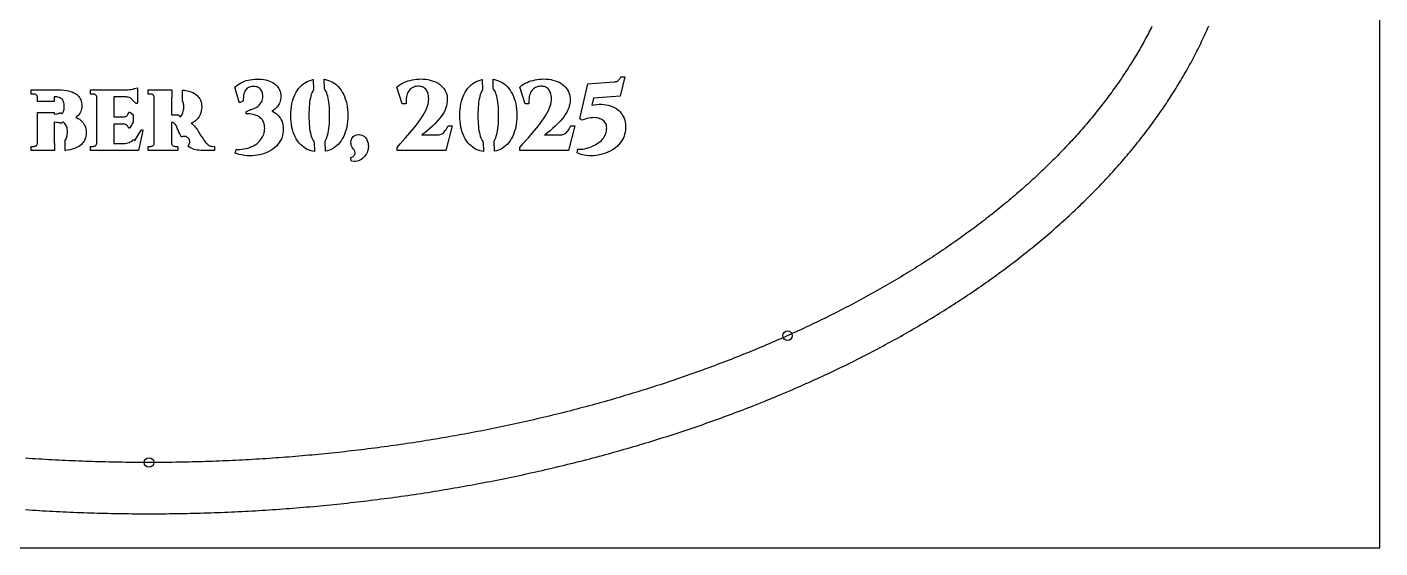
# Model space of a CAD drawing. Header units: inches. Extents: x 0 to 18, y 0 to 10.
# Drawn here: x 8.11 to 18, y 0 to 3.81 of the extents above; entities that cross this region are included whole.
import ezdxf

# ---------------------------------------------------------------- set-up
doc = ezdxf.new("R2010")
doc.units = ezdxf.units.IN
doc.header["$MEASUREMENT"] = 0
for name, color, linetype in [('CUT_INSIDE', 1, 'Continuous'), ('CUT_OUTSIDE', 5, 'Continuous'), ('ENGRAVE_BORDER', 3, 'Continuous'), ('REFERENCE_SHEET', 8, 'Continuous')]:
    doc.layers.add(name, color=color, linetype=linetype)

msp = doc.modelspace()

# ---------------------------------------------------------------- linework, layer by layer
at = {"layer": 'CUT_INSIDE'}
for points in [[(8.6012, 2.9382), (8.6046, 2.9396), (8.6079, 2.9416), (8.611, 2.9443), (8.6144, 2.9484), (8.6168, 2.9527), (8.6184, 2.9574), (8.6191, 2.9629), (8.6191, 3.2932), (8.6186, 3.2979), (8.6175, 3.302), (8.616, 3.3055), (8.6139, 3.3088), (8.6112, 3.3119), (8.608, 3.3145), (8.6048, 3.3164), (8.6013, 3.3178), (8.5975, 3.3187), (8.5929, 3.319), (8.5924, 3.319), (8.5908, 3.319), (8.5884, 3.319), (8.5861, 3.319), (8.5847, 3.319), (8.5722, 3.319), (8.5722, 3.35), (8.8297, 3.35), (8.8429, 3.3504), (8.8565, 3.3516), (8.8707, 3.3537), (8.8788, 3.3551), (8.8859, 3.3565), (8.8917, 3.3578), (8.8963, 3.3589), (8.9154, 3.3646), (8.9154, 3.2553), (8.9154, 3.2548), (8.9153, 3.2543), (8.9152, 3.2538), (8.915, 3.2534), (8.9148, 3.2529), (8.9146, 3.2525), (8.9143, 3.2521), (8.914, 3.2517), (8.9136, 3.2514), (8.9132, 3.2511), (8.9128, 3.2509), (8.9124, 3.2507), (8.9119, 3.2505), (8.9114, 3.2504), (8.9109, 3.2503), (8.9105, 3.2503), (8.91, 3.2503), (8.9095, 3.2503), (8.909, 3.2504), (8.9086, 3.2506), (8.9081, 3.2508), (8.9077, 3.251), (8.9073, 3.2513), (8.8781, 3.2744), (8.8777, 3.2747), (8.8774, 3.275), (8.8771, 3.2754), (8.8769, 3.2757), (8.8751, 3.2787), (8.8712, 3.2835), (8.8667, 3.2877), (8.8615, 3.2911), (8.8556, 3.2939), (8.8488, 3.296), (8.8411, 3.2974), (8.8323, 3.298), (8.7439, 3.298), (8.7439, 3.1519), (8.8112, 3.1519), (8.8179, 3.1525), (8.8237, 3.1536), (8.829, 3.1554), (8.8336, 3.1578), (8.8378, 3.1608), (8.8416, 3.1644), (8.8457, 3.1696), (8.8488, 3.1752), (8.851, 3.1812), (8.8516, 3.1841), (8.8518, 3.1846), (8.8519, 3.1851), (8.8521, 3.1855), (8.8524, 3.1859), (8.8527, 3.1863), (8.853, 3.1867), (8.8533, 3.187), (8.8537, 3.1873), (8.8542, 3.1875), (8.8546, 3.1877), (8.855, 3.1879), (8.8555, 3.188), (8.856, 3.1881), (8.8565, 3.1881), (8.857, 3.1881), (8.8574, 3.188), (8.8579, 3.1879), (8.8584, 3.1878), (8.8588, 3.1876), (8.8592, 3.1873), (8.8596, 3.187), (8.882, 3.1694), (8.8824, 3.1691), (8.8827, 3.1687), (8.883, 3.1683), (8.8833, 3.1679), (8.8835, 3.1675), (8.8837, 3.167), (8.8838, 3.1665), (8.8839, 3.166), (8.8839, 3.1655), (8.8839, 3.1155), (8.8839, 3.115), (8.8838, 3.1146), (8.8837, 3.1141), (8.8836, 3.1137), (8.8834, 3.1133), (8.8832, 3.1129), (8.859, 3.0731), (8.8587, 3.0727), (8.8584, 3.0723), (8.8581, 3.0719), (8.8577, 3.0716), (8.8573, 3.0714), (8.8568, 3.0711), (8.8564, 3.071), (8.8559, 3.0708), (8.8555, 3.0707), (8.855, 3.0707), (8.8545, 3.0707), (8.854, 3.0707), (8.8535, 3.0708), (8.8531, 3.0709), (8.8526, 3.0711), (8.8522, 3.0714), (8.8518, 3.0716), (8.8514, 3.0719), (8.851, 3.0723), (8.8507, 3.0726), (8.8505, 3.073), (8.8502, 3.0735), (8.85, 3.0739), (8.8488, 3.0772), (8.8457, 3.0826), (8.8417, 3.0876), (8.8379, 3.0912), (8.8337, 3.0941), (8.829, 3.0964), (8.8238, 3.0982), (8.8179, 3.0994), (8.8112, 3.0999), (8.7439, 3.0999), (8.7439, 2.958), (8.8142, 2.958), (8.8252, 2.9585), (8.8354, 2.9598), (8.845, 2.962), (8.854, 2.965), (8.8625, 2.9689), (8.8706, 2.9736), (8.8783, 2.9792), (8.8838, 2.984), (8.8842, 2.9843), (8.8846, 2.9845), (8.885, 2.9847), (8.8855, 2.9849), (8.886, 2.9851), (8.8864, 2.9851), (8.8869, 2.9852), (8.8874, 2.9852), (8.8879, 2.9851), (8.8884, 2.985), (8.8888, 2.9849), (8.8893, 2.9847), (8.8897, 2.9845), (8.8963, 2.9804), (8.9425, 3.0564), (8.9428, 3.0568), (8.9431, 3.0572), (8.9435, 3.0576), (8.9439, 3.0579), (8.9443, 3.0582), (8.9447, 3.0584), (8.9452, 3.0586), (8.9457, 3.0587), (8.9462, 3.0588), (8.9467, 3.0588), (8.9491, 3.0588), (8.9496, 3.0588), (8.9501, 3.0587), (8.9505, 3.0586), (8.951, 3.0584), (8.9515, 3.0582), (8.9519, 3.058), (8.9523, 3.0577), (8.9526, 3.0573), (8.953, 3.057), (8.9533, 3.0566), (8.9535, 3.0561), (8.9537, 3.0557), (8.9539, 3.0552), (8.954, 3.0547), (8.9541, 3.0543), (8.9541, 3.0538), (8.9541, 3.0533), (8.954, 3.0528), (8.9237, 2.906), (8.5722, 2.906), (8.5722, 2.937), (8.5929, 2.937), (8.5975, 2.9373)], [(9.8391, 3.4253), (9.8539, 3.4225), (9.868, 3.4189), (9.8813, 3.4143), (9.8937, 3.4089), (9.9052, 3.4029), (9.9158, 3.396), (9.9256, 3.3884), (9.9343, 3.38), (9.9421, 3.3708), (9.9489, 3.3609), (9.9544, 3.3503), (9.9587, 3.3391), (9.9618, 3.3274), (9.9636, 3.3151), (9.9642, 3.3023), (9.9637, 3.2903), (9.9622, 3.2788), (9.9597, 3.2677), (9.9562, 3.2572), (9.9517, 3.2471), (9.945, 3.2356), (9.9372, 3.2251), (9.9284, 3.2156), (9.9186, 3.2071), (9.9081, 3.1997), (9.898, 3.1941), (9.9045, 3.1912), (9.9167, 3.1844), (9.9285, 3.1765), (9.9377, 3.1691), (9.9462, 3.1608), (9.954, 3.1516), (9.9609, 3.1415), (9.9671, 3.1306), (9.9724, 3.1187), (9.9765, 3.1058), (9.9794, 3.092), (9.9811, 3.0775), (9.9817, 3.0622), (9.9811, 3.0473), (9.9795, 3.0328), (9.9766, 3.0187), (9.9727, 3.0051), (9.9676, 2.992), (9.9613, 2.9794), (9.9526, 2.9652), (9.9428, 2.9519), (9.9317, 2.9394), (9.9194, 2.9279), (9.9061, 2.9174), (9.8918, 2.9078), (9.8768, 2.8993), (9.8611, 2.8917), (9.8446, 2.8851), (9.8275, 2.8795), (9.8098, 2.875), (9.7917, 2.8715), (9.7734, 2.8691), (9.7547, 2.8677), (9.7357, 2.8675), (9.7165, 2.8684), (9.6974, 2.8705), (9.6785, 2.8739), (9.6597, 2.8785), (9.631, 2.8873), (9.6364, 2.9145), (9.6627, 2.9148), (9.6785, 2.9159), (9.6939, 2.918), (9.709, 2.921), (9.7237, 2.9249), (9.7378, 2.9297), (9.7513, 2.9353), (9.764, 2.9416), (9.7761, 2.9488), (9.7875, 2.9566), (9.798, 2.9652), (9.8075, 2.9744), (9.816, 2.9843), (9.8236, 2.9949), (9.8303, 3.0063), (9.835, 3.016), (9.8388, 3.0261), (9.8418, 3.0365), (9.844, 3.0473), (9.8453, 3.0584), (9.8457, 3.0699), (9.8453, 3.0807), (9.8442, 3.0908), (9.8425, 3.1001), (9.84, 3.1087), (9.8369, 3.1165), (9.8332, 3.1237), (9.8288, 3.1303), (9.8228, 3.1375), (9.8162, 3.1441), (9.8091, 3.15), (9.8014, 3.1552), (9.793, 3.1598), (9.784, 3.1637), (9.7724, 3.1677), (9.7605, 3.1708), (9.7482, 3.173), (9.7356, 3.1743), (9.7139, 3.1751), (9.7135, 3.1751), (9.713, 3.1752), (9.7125, 3.1753), (9.7121, 3.1755), (9.7116, 3.1757), (9.7112, 3.176), (9.7109, 3.1763), (9.7105, 3.1766), (9.7102, 3.177), (9.7099, 3.1774), (9.7097, 3.1778), (9.7095, 3.1782), (9.7093, 3.1787), (9.7092, 3.1792), (9.7091, 3.1796), (9.7091, 3.1801), (9.7091, 3.1806), (9.7092, 3.1811), (9.7106, 3.188), (9.7107, 3.1885), (9.7109, 3.189), (9.7111, 3.1894), (9.7114, 3.1899), (9.7117, 3.1903), (9.712, 3.1906), (9.7124, 3.191), (9.7128, 3.1912), (9.7133, 3.1915), (9.7383, 3.2041), (9.7383, 3.2041), (9.7383, 3.2042), (9.7386, 3.2047), (9.7389, 3.2051), (9.7392, 3.2054), (9.7395, 3.2058), (9.7399, 3.2061), (9.7403, 3.2063), (9.7408, 3.2066), (9.7412, 3.2067), (9.7417, 3.2069), (9.7422, 3.207), (9.747, 3.2076), (9.7579, 3.2102), (9.7685, 3.2139), (9.7789, 3.2188), (9.7887, 3.2246), (9.7977, 3.2314), (9.8059, 3.239), (9.8133, 3.2475), (9.8198, 3.2569), (9.8243, 3.265), (9.8278, 3.2735), (9.8303, 3.2825), (9.8318, 3.2919), (9.8323, 3.3018), (9.8317, 3.3126), (9.8309, 3.3209), (9.8294, 3.3285), (9.8272, 3.3353), (9.8245, 3.3417), (9.8211, 3.3474), (9.816, 3.354), (9.8102, 3.3598), (9.8036, 3.3647), (9.7962, 3.3688), (9.7898, 3.3714), (9.7829, 3.3733), (9.7755, 3.3746), (9.7675, 3.3751), (9.759, 3.375), (9.7497, 3.3741), (9.7413, 3.3725), (9.7337, 3.3702), (9.7268, 3.3671), (9.7207, 3.3634), (9.7151, 3.359), (9.7102, 3.3538), (9.7057, 3.3479), (9.7011, 3.3399), (9.6973, 3.3308), (9.6941, 3.3205), (9.6917, 3.309), (9.69, 3.2964), (9.6891, 3.2826), (9.6891, 3.272), (9.6891, 3.2715), (9.689, 3.271), (9.6889, 3.2705), (9.6887, 3.27), (9.6885, 3.2696), (9.6882, 3.2692), (9.6879, 3.2688), (9.6876, 3.2684), (9.6872, 3.2681), (9.6868, 3.2678), (9.6864, 3.2675), (9.6666, 3.2576), (9.6661, 3.2574), (9.6657, 3.2572), (9.6652, 3.2571), (9.6647, 3.257), (9.6642, 3.257), (9.6637, 3.2571), (9.6633, 3.2571), (9.6628, 3.2573), (9.6623, 3.2574), (9.6619, 3.2577), (9.6615, 3.2579), (9.6611, 3.2582), (9.6607, 3.2585), (9.6604, 3.2589), (9.6601, 3.2593), (9.6599, 3.2597), (9.6597, 3.2602), (9.6595, 3.2606), (9.6277, 3.3709), (9.644, 3.3844), (9.6558, 3.3925), (9.6686, 3.4), (9.6826, 3.4068), (9.6978, 3.413), (9.7114, 3.4175), (9.7258, 3.4213), (9.7408, 3.4242), (9.7566, 3.4264), (9.7731, 3.4278), (9.7903, 3.4284), (9.8073, 3.4282), (9.8236, 3.4272)], [(10.199, 2.9009), (10.1846, 2.9046), (10.1708, 2.9093), (10.1575, 2.9151), (10.1447, 2.922), (10.1326, 2.9299), (10.1196, 2.9401), (10.1075, 2.9514), (10.0964, 2.9637), (10.0861, 2.9771), (10.0768, 2.9916), (10.0684, 3.0071), (10.0609, 3.0237), (10.0544, 3.0412), (10.049, 3.0594), (10.0445, 3.0785), (10.041, 3.0985), (10.0386, 3.1192), (10.0371, 3.1407), (10.0366, 3.163), (10.0371, 3.1853), (10.0386, 3.2068), (10.041, 3.2275), (10.0445, 3.2475), (10.049, 3.2666), (10.0544, 3.2848), (10.0609, 3.3023), (10.0684, 3.3189), (10.0768, 3.3344), (10.0861, 3.3489), (10.0964, 3.3623), (10.1075, 3.3746), (10.1196, 3.3859), (10.1326, 3.3961), (10.1447, 3.404), (10.1575, 3.4109), (10.1708, 3.4167), (10.1846, 3.4214), (10.199, 3.4251), (10.1997, 3.4252), (10.2021, 3.3496), (10.1997, 3.3458), (10.195, 3.337), (10.1907, 3.3269), (10.1867, 3.3157), (10.183, 3.3033), (10.1798, 3.2897), (10.177, 3.275), (10.1746, 3.2591), (10.1726, 3.2422), (10.1711, 3.224), (10.17, 3.2048), (10.1693, 3.1845), (10.1691, 3.163), (10.1693, 3.1415), (10.17, 3.1212), (10.1711, 3.102), (10.1726, 3.0838), (10.1746, 3.0669), (10.177, 3.051), (10.1798, 3.0363), (10.183, 3.0227), (10.1867, 3.0103), (10.1907, 2.9991), (10.195, 2.989), (10.1997, 2.9802), (10.2046, 2.9726), (10.2081, 2.9682), (10.2103, 2.8989)], [(10.2915, 3.4251), (10.3059, 3.4214), (10.3197, 3.4167), (10.3329, 3.4109), (10.3456, 3.404), (10.3577, 3.396), (10.3706, 3.3859), (10.3826, 3.3746), (10.3937, 3.3623), (10.4039, 3.3488), (10.4131, 3.3344), (10.4215, 3.3188), (10.429, 3.3023), (10.4354, 3.2848), (10.4409, 3.2666), (10.4454, 3.2475), (10.4489, 3.2275), (10.4513, 3.2068), (10.4528, 3.1853), (10.4533, 3.163), (10.4528, 3.1407), (10.4513, 3.1192), (10.4489, 3.0985), (10.4454, 3.0785), (10.4409, 3.0594), (10.4354, 3.0412), (10.429, 3.0237), (10.4215, 3.0072), (10.4131, 2.9916), (10.4039, 2.9772), (10.3937, 2.9637), (10.3826, 2.9514), (10.3706, 2.9401), (10.3577, 2.93), (10.3456, 2.922), (10.3329, 2.9151), (10.3197, 2.9093), (10.3059, 2.9046), (10.2915, 2.9009), (10.2903, 2.9007), (10.2879, 2.9765), (10.2902, 2.9802), (10.2949, 2.989), (10.2992, 2.999), (10.3032, 3.0103), (10.3069, 3.0227), (10.3101, 3.0363), (10.3129, 3.051), (10.3153, 3.0669), (10.3173, 3.0838), (10.3188, 3.102), (10.3199, 3.1212), (10.3206, 3.1415), (10.3208, 3.163), (10.3206, 3.1845), (10.3199, 3.2048), (10.3188, 3.224), (10.3173, 3.2422), (10.3153, 3.2591), (10.3129, 3.275), (10.3101, 3.2897), (10.3069, 3.3033), (10.3032, 3.3157), (10.2992, 3.327), (10.2949, 3.337), (10.2902, 3.3458), (10.2854, 3.3534), (10.2819, 3.3578), (10.2796, 3.4272)], [(10.8516, 3.2469), (10.8129, 3.3709), (10.8293, 3.3841), (10.8407, 3.3918), (10.8531, 3.3988), (10.8665, 3.405), (10.8805, 3.4106), (10.895, 3.4154), (10.91, 3.4197), (10.9255, 3.4233), (10.9413, 3.4261), (10.9569, 3.4282), (10.9724, 3.4294), (10.9878, 3.4298), (11.0057, 3.4293), (11.023, 3.4278), (11.0397, 3.4253), (11.0558, 3.4218), (11.0713, 3.4173), (11.0862, 3.4117), (11.1003, 3.4052), (11.1134, 3.3979), (11.1256, 3.3896), (11.1367, 3.3805), (11.1467, 3.3704), (11.1556, 3.3595), (11.1624, 3.3493), (11.1682, 3.3386), (11.1729, 3.3272), (11.1765, 3.3153), (11.1791, 3.3028), (11.1806, 3.2899), (11.1811, 3.2764), (11.1805, 3.2617), (11.1786, 3.2472), (11.1754, 3.2328), (11.171, 3.2186), (11.1654, 3.2046), (11.157, 3.1878), (11.1475, 3.1715), (11.1367, 3.1556), (11.1248, 3.1403), (11.1079, 3.1209), (11.0902, 3.1022), (11.0716, 3.0842), (11.0528, 3.0673), (11.0342, 3.0514), (11.0159, 3.0367), (11.0027, 3.0264), (10.995, 3.0203), (11.1037, 3.0203), (11.1131, 3.0207), (11.1214, 3.0219), (11.129, 3.0237), (11.1359, 3.0263), (11.1423, 3.0296), (11.1485, 3.0339), (11.1545, 3.039), (11.1604, 3.0452), (11.1662, 3.0526), (11.172, 3.0611), (11.1778, 3.0707), (11.1871, 3.0882), (11.2168, 3.0882), (11.1693, 2.906), (10.8134, 2.906), (10.8134, 2.9296), (10.8355, 2.9544), (10.8553, 2.9767), (10.8759, 2.9998), (10.907, 3.0354), (10.9375, 3.0719), (10.957, 3.0964), (10.9754, 3.1211), (10.9925, 3.1458), (11.0041, 3.1642), (11.0145, 3.1824), (11.0235, 3.2004), (11.0312, 3.2182), (11.0363, 3.232), (11.0401, 3.2455), (11.0429, 3.2587), (11.0445, 3.2716), (11.0451, 3.2841), (11.0446, 3.2969), (11.0432, 3.3088), (11.0409, 3.3197), (11.0376, 3.3297), (11.0336, 3.3388), (11.0286, 3.3471), (11.0228, 3.3546), (11.0173, 3.3602), (11.0113, 3.365), (11.0048, 3.369), (10.9979, 3.3721), (10.9904, 3.3744), (10.9823, 3.3759), (10.9735, 3.3766), (10.964, 3.3764), (10.9539, 3.3754), (10.9445, 3.3735), (10.9358, 3.3708), (10.9278, 3.3674), (10.9204, 3.3632), (10.9137, 3.3582), (10.9075, 3.3524), (10.9018, 3.3458), (10.8967, 3.3383), (10.8922, 3.3299), (10.8884, 3.3205), (10.8852, 3.3102), (10.8827, 3.2988), (10.8809, 3.2865), (10.8798, 3.2732), (10.8791, 3.2469)], [(11.4346, 2.9009), (11.4202, 2.9046), (11.4064, 2.9093), (11.3931, 2.9151), (11.3803, 2.922), (11.3682, 2.9299), (11.3552, 2.9401), (11.3431, 2.9514), (11.332, 2.9637), (11.3217, 2.9771), (11.3124, 2.9916), (11.304, 3.0071), (11.2965, 3.0237), (11.29, 3.0412), (11.2846, 3.0594), (11.2801, 3.0785), (11.2766, 3.0985), (11.2742, 3.1192), (11.2727, 3.1407), (11.2722, 3.163), (11.2727, 3.1853), (11.2742, 3.2068), (11.2766, 3.2275), (11.2801, 3.2475), (11.2846, 3.2666), (11.29, 3.2848), (11.2965, 3.3023), (11.304, 3.3189), (11.3124, 3.3344), (11.3217, 3.3489), (11.332, 3.3623), (11.3431, 3.3746), (11.3552, 3.3859), (11.3682, 3.3961), (11.3803, 3.404), (11.3931, 3.4109), (11.4064, 3.4167), (11.4202, 3.4214), (11.4346, 3.4251), (11.4353, 3.4252), (11.4377, 3.3496), (11.4353, 3.3458), (11.4306, 3.337), (11.4263, 3.3269), (11.4223, 3.3157), (11.4186, 3.3033), (11.4154, 3.2897), (11.4126, 3.275), (11.4102, 3.2591), (11.4082, 3.2422), (11.4067, 3.224), (11.4056, 3.2048), (11.4049, 3.1845), (11.4047, 3.163), (11.4049, 3.1415), (11.4056, 3.1212), (11.4067, 3.102), (11.4082, 3.0838), (11.4102, 3.0669), (11.4126, 3.051), (11.4154, 3.0363), (11.4186, 3.0227), (11.4223, 3.0103), (11.4263, 2.9991), (11.4306, 2.989), (11.4353, 2.9802), (11.4402, 2.9726), (11.4437, 2.9682), (11.4459, 2.8989)], [(11.5271, 3.4251), (11.5415, 3.4214), (11.5553, 3.4167), (11.5685, 3.4109), (11.5812, 3.404), (11.5933, 3.396), (11.6062, 3.3859), (11.6182, 3.3746), (11.6293, 3.3623), (11.6395, 3.3488), (11.6487, 3.3344), (11.6571, 3.3188), (11.6646, 3.3023), (11.671, 3.2848), (11.6765, 3.2666), (11.681, 3.2475), (11.6845, 3.2275), (11.6869, 3.2068), (11.6884, 3.1853), (11.6889, 3.163), (11.6884, 3.1407), (11.6869, 3.1192), (11.6845, 3.0985), (11.681, 3.0785), (11.6765, 3.0594), (11.671, 3.0412), (11.6646, 3.0237), (11.6571, 3.0072), (11.6487, 2.9916), (11.6395, 2.9772), (11.6293, 2.9637), (11.6182, 2.9514), (11.6062, 2.9401), (11.5933, 2.93), (11.5812, 2.922), (11.5685, 2.9151), (11.5553, 2.9093), (11.5415, 2.9046), (11.5271, 2.9009), (11.5259, 2.9007), (11.5235, 2.9765), (11.5258, 2.9802), (11.5305, 2.989), (11.5348, 2.999), (11.5388, 3.0103), (11.5425, 3.0227), (11.5457, 3.0363), (11.5485, 3.051), (11.5509, 3.0669), (11.5529, 3.0838), (11.5544, 3.102), (11.5555, 3.1212), (11.5562, 3.1415), (11.5564, 3.163), (11.5562, 3.1845), (11.5555, 3.2048), (11.5544, 3.224), (11.5529, 3.2422), (11.5509, 3.2591), (11.5485, 3.275), (11.5457, 3.2897), (11.5425, 3.3033), (11.5388, 3.3157), (11.5348, 3.327), (11.5305, 3.337), (11.5258, 3.3458), (11.521, 3.3534), (11.5175, 3.3578), (11.5152, 3.4272)], [(11.7493, 3.2469), (11.7106, 3.3709), (11.727, 3.3841), (11.7384, 3.3918), (11.7508, 3.3988), (11.7642, 3.405), (11.7782, 3.4106), (11.7927, 3.4154), (11.8077, 3.4197), (11.8232, 3.4233), (11.839, 3.4261), (11.8546, 3.4282), (11.8701, 3.4294), (11.8855, 3.4298), (11.9034, 3.4293), (11.9207, 3.4278), (11.9374, 3.4253), (11.9535, 3.4218), (11.969, 3.4173), (11.9839, 3.4117), (11.998, 3.4052), (12.0111, 3.3979), (12.0233, 3.3896), (12.0344, 3.3805), (12.0444, 3.3704), (12.0533, 3.3595), (12.0601, 3.3493), (12.0659, 3.3386), (12.0706, 3.3272), (12.0742, 3.3153), (12.0768, 3.3028), (12.0783, 3.2899), (12.0788, 3.2764), (12.0782, 3.2617), (12.0763, 3.2472), (12.0731, 3.2328), (12.0687, 3.2186), (12.0631, 3.2046), (12.0547, 3.1878), (12.0452, 3.1715), (12.0344, 3.1556), (12.0225, 3.1403), (12.0056, 3.1209), (11.9879, 3.1022), (11.9693, 3.0842), (11.9505, 3.0673), (11.9319, 3.0514), (11.9136, 3.0367), (11.9004, 3.0264), (11.8927, 3.0203), (12.0014, 3.0203), (12.0108, 3.0207), (12.0191, 3.0219), (12.0267, 3.0237), (12.0336, 3.0263), (12.04, 3.0296), (12.0462, 3.0339), (12.0522, 3.039), (12.0581, 3.0452), (12.0639, 3.0526), (12.0697, 3.0611), (12.0755, 3.0707), (12.0848, 3.0882), (12.1145, 3.0882), (12.067, 2.906), (11.7111, 2.906), (11.7111, 2.9296), (11.7332, 2.9544), (11.753, 2.9767), (11.7736, 2.9998), (11.8047, 3.0354), (11.8352, 3.0719), (11.8547, 3.0964), (11.8731, 3.1211), (11.8902, 3.1458), (11.9018, 3.1642), (11.9122, 3.1824), (11.9212, 3.2004), (11.9289, 3.2182), (11.934, 3.232), (11.9378, 3.2455), (11.9406, 3.2587), (11.9422, 3.2716), (11.9428, 3.2841), (11.9423, 3.2969), (11.9409, 3.3088), (11.9386, 3.3197), (11.9353, 3.3297), (11.9313, 3.3388), (11.9263, 3.3471), (11.9205, 3.3546), (11.915, 3.3602), (11.909, 3.365), (11.9025, 3.369), (11.8956, 3.3721), (11.8881, 3.3744), (11.88, 3.3759), (11.8712, 3.3766), (11.8617, 3.3764), (11.8516, 3.3754), (11.8422, 3.3735), (11.8335, 3.3708), (11.8255, 3.3674), (11.8181, 3.3632), (11.8114, 3.3582), (11.8052, 3.3524), (11.7995, 3.3458), (11.7944, 3.3383), (11.7899, 3.3299), (11.7861, 3.3205), (11.7829, 3.3102), (11.7804, 3.2988), (11.7786, 3.2865), (11.7775, 3.2732), (11.7768, 3.2469)], [(12.4453, 3.3043), (12.2498, 3.2896), (12.2365, 3.2384), (12.2368, 3.2384), (12.2559, 3.2416), (12.2744, 3.2437), (12.2924, 3.2446), (12.3098, 3.2445), (12.3266, 3.2432), (12.3428, 3.2409), (12.3582, 3.2377), (12.3729, 3.2335), (12.3869, 3.2283), (12.4001, 3.2223), (12.4126, 3.2152), (12.4242, 3.2072), (12.4348, 3.1984), (12.4445, 3.1888), (12.4533, 3.1783), (12.461, 3.1671), (12.4677, 3.1551), (12.4733, 3.1423), (12.4778, 3.129), (12.4811, 3.115), (12.4832, 3.1006), (12.4842, 3.0856), (12.484, 3.0701), (12.4829, 3.0548), (12.4808, 3.0401), (12.4776, 3.0259), (12.4735, 3.0122), (12.4684, 2.9992), (12.4622, 2.9868), (12.455, 2.9751), (12.4459, 2.9623), (12.4359, 2.9505), (12.4252, 2.9394), (12.4136, 2.9292), (12.4013, 2.9198), (12.3883, 2.9112), (12.3721, 2.9021), (12.3555, 2.8941), (12.3384, 2.8872), (12.3209, 2.8813), (12.3029, 2.8766), (12.2848, 2.8729), (12.267, 2.8702), (12.2494, 2.8686), (12.232, 2.8681), (12.2147, 2.8686), (12.198, 2.87), (12.1821, 2.8724), (12.167, 2.8758), (12.1526, 2.88), (12.1299, 2.8887), (12.1353, 2.9153), (12.1539, 2.9153), (12.1636, 2.916), (12.1744, 2.9175), (12.1864, 2.9196), (12.1991, 2.9225), (12.212, 2.9262), (12.2253, 2.9307), (12.2388, 2.9361), (12.2521, 2.9421), (12.2651, 2.949), (12.2777, 2.9567), (12.2898, 2.9651), (12.2989, 2.9723), (12.3074, 2.9801), (12.3152, 2.9884), (12.3223, 2.9973), (12.3288, 3.0066), (12.3344, 3.0164), (12.3388, 3.0266), (12.3422, 3.0374), (12.3446, 3.0488), (12.3459, 3.061), (12.3463, 3.0719), (12.3456, 3.0819), (12.344, 3.0911), (12.3413, 3.0994), (12.3378, 3.1069), (12.3332, 3.1139), (12.3276, 3.1202), (12.3211, 3.1261), (12.3139, 3.1312), (12.3059, 3.1357), (12.2972, 3.1394), (12.2876, 3.1424), (12.2773, 3.1446), (12.2661, 3.1461), (12.2544, 3.1468), (12.2421, 3.1465), (12.2294, 3.1452), (12.2161, 3.1429), (12.2023, 3.1396), (12.188, 3.1354), (12.1678, 3.1282), (12.1488, 3.1387), (12.2096, 3.3941), (12.3998, 3.4095), (12.408, 3.4099), (12.4144, 3.4108), (12.4199, 3.4124), (12.4244, 3.4144), (12.4283, 3.4169), (12.4332, 3.4211), (12.4376, 3.426), (12.4416, 3.4316), (12.4489, 3.4445), (12.478, 3.4445)], [(8.1581, 2.937), (8.1633, 2.9373), (8.1675, 2.9383), (8.1712, 2.9397), (8.1745, 2.9417), (8.1776, 2.9444), (8.1803, 2.9474), (8.1822, 2.9506), (8.1834, 2.9539), (8.1841, 2.9575), (8.1843, 2.9623), (8.1843, 3.1841), (8.3077, 3.1841), (8.3077, 3.173), (8.324, 3.1738), (8.331, 3.1749), (8.3375, 3.1766), (8.343, 3.1789), (8.3448, 3.1799), (8.3462, 3.1806), (8.3476, 3.1811), (8.349, 3.1815), (8.3505, 3.1818), (8.352, 3.1819), (8.3536, 3.1819), (8.3551, 3.1817), (8.3565, 3.1814), (8.358, 3.1809), (8.3594, 3.1803), (8.3607, 3.1795), (8.3619, 3.1786), (8.3631, 3.1776), (8.3641, 3.1765), (8.3644, 3.1761), (8.3658, 3.1775), (8.3693, 3.1822), (8.3724, 3.1877), (8.3751, 3.1939), (8.3773, 3.2008), (8.3789, 3.2085), (8.3799, 3.2171), (8.3803, 3.2267), (8.38, 3.2372), (8.379, 3.2467), (8.3775, 3.2552), (8.3755, 3.2627), (8.3729, 3.2692), (8.3699, 3.2746), (8.3666, 3.2792), (8.3627, 3.2831), (8.3565, 3.2878), (8.3496, 3.2916), (8.3422, 3.2947), (8.3342, 3.2969), (8.3254, 3.2982), (8.3157, 3.2987), (8.3077, 3.2987), (8.3077, 3.2641), (8.1843, 3.2641), (8.1843, 3.2937), (8.1841, 3.2991), (8.1834, 3.303), (8.1821, 3.3064), (8.1803, 3.3093), (8.1779, 3.3121), (8.1748, 3.3145), (8.1715, 3.3164), (8.1677, 3.3178), (8.1634, 3.3187), (8.1581, 3.319), (8.1388, 3.319), (8.1388, 3.35), (8.3392, 3.35), (8.358, 3.3495), (8.377, 3.3481), (8.3962, 3.3457), (8.4107, 3.343), (8.4246, 3.3393), (8.438, 3.3348), (8.4508, 3.3292), (8.4606, 3.3238), (8.4698, 3.3175), (8.4782, 3.3104), (8.4858, 3.3025), (8.4925, 3.2937), (8.4975, 3.2853), (8.5016, 3.2763), (8.5047, 3.2665), (8.5069, 3.2562), (8.5082, 3.2452), (8.5086, 3.2337), (8.5081, 3.2223), (8.5066, 3.2114), (8.5041, 3.201), (8.5004, 3.1912), (8.4958, 3.1821), (8.489, 3.172), (8.4812, 3.163), (8.4725, 3.1551), (8.4639, 3.1492), (8.4698, 3.1469), (8.4808, 3.1412), (8.4912, 3.1346), (8.5008, 3.1272), (8.5096, 3.1189), (8.5175, 3.1098), (8.5246, 3.0998), (8.5307, 3.0888), (8.5355, 3.077), (8.5388, 3.0645), (8.5408, 3.0514), (8.5415, 3.0377), (8.5409, 3.0238), (8.539, 3.0107), (8.5359, 2.9983), (8.5315, 2.9866), (8.5258, 2.9758), (8.519, 2.966), (8.5114, 2.957), (8.5028, 2.9487), (8.4934, 2.9413), (8.4831, 2.9346), (8.4694, 2.9274), (8.4548, 2.9213), (8.4393, 2.9164), (8.423, 2.9125), (8.4062, 2.9097), (8.3891, 2.9076), (8.3881, 2.9076), (8.3881, 2.9851), (8.3885, 2.9856), (8.3931, 2.9926), (8.3963, 2.999), (8.3991, 3.0063), (8.4012, 3.0144), (8.4028, 3.0234), (8.4038, 3.0333), (8.4041, 3.044), (8.4037, 3.0549), (8.4024, 3.065), (8.4004, 3.0742), (8.3976, 3.0826), (8.3941, 3.0903), (8.39, 3.097), (8.3854, 3.1029), (8.3802, 3.1081), (8.3743, 3.1127), (8.3703, 3.1151), (8.3697, 3.114), (8.3689, 3.1127), (8.3679, 3.1115), (8.3669, 3.1105), (8.3657, 3.1095), (8.3645, 3.1086), (8.3631, 3.1079), (8.3618, 3.1073), (8.3603, 3.1068), (8.3588, 3.1065), (8.3573, 3.1064), (8.3558, 3.1064), (8.3543, 3.1065), (8.3528, 3.1068), (8.3513, 3.1073), (8.3485, 3.1083), (8.3414, 3.1102), (8.3337, 3.1115), (8.3255, 3.1124), (8.3077, 3.113), (8.3077, 2.958), (8.3081, 2.958), (8.3081, 2.906), (8.1388, 2.906), (8.1388, 2.937)], [(9.0281, 2.9416), (9.0312, 2.9443), (9.0346, 2.9484), (9.037, 2.9527), (9.0386, 2.9574), (9.0386, 2.9576), (9.0386, 3.2993), (9.0377, 3.3026), (9.0362, 3.306), (9.0342, 3.3092), (9.0316, 3.312), (9.0276, 3.3151), (9.0235, 3.3173), (9.0191, 3.3185), (9.0137, 3.319), (8.9931, 3.319), (8.9931, 3.35), (9.166, 3.35), (9.166, 3.2969), (9.1641, 3.2969), (9.1641, 3.1672), (9.1641, 3.1672), (9.1902, 3.1672), (9.1965, 3.1676), (9.1993, 3.1681), (9.2019, 3.1684), (9.2045, 3.1685), (9.207, 3.1683), (9.2096, 3.1679), (9.212, 3.1672), (9.2144, 3.1663), (9.2167, 3.1651), (9.2189, 3.1637), (9.2209, 3.1621), (9.2228, 3.1603), (9.2244, 3.1584), (9.2259, 3.1563), (9.2271, 3.154), (9.2277, 3.1527), (9.232, 3.1565), (9.2371, 3.1623), (9.2408, 3.1677), (9.2442, 3.1743), (9.2473, 3.1821), (9.25, 3.1912), (9.2525, 3.2023), (9.2533, 3.2054), (9.254, 3.2087), (9.2546, 3.2127), (9.2551, 3.2198), (9.2549, 3.2281), (9.2541, 3.2374), (9.2529, 3.2457), (9.2512, 3.2531), (9.2492, 3.2595), (9.2467, 3.265), (9.246, 3.2662), (9.246, 3.3487), (9.26, 3.3472), (9.2793, 3.3438), (9.2934, 3.3401), (9.3069, 3.3356), (9.3197, 3.33), (9.3319, 3.3234), (9.3412, 3.3173), (9.3498, 3.3102), (9.3575, 3.3023), (9.3645, 3.2937), (9.3708, 3.2842), (9.3761, 3.2736), (9.3802, 3.2622), (9.383, 3.2499), (9.3847, 3.237), (9.3853, 3.2231), (9.3846, 3.2097), (9.3825, 3.1963), (9.379, 3.1831), (9.3742, 3.1699), (9.3692, 3.1594), (9.3632, 3.1495), (9.3562, 3.1403), (9.3482, 3.1316), (9.3392, 3.1236), (9.3308, 3.1174), (9.3216, 3.1119), (9.3117, 3.1073), (9.3087, 3.1062), (9.3151, 3.1013), (9.3232, 3.0939), (9.3324, 3.0845), (9.3406, 3.0754), (9.3477, 3.0664), (9.3542, 3.0572), (9.3562, 3.0534), (9.3583, 3.0495), (9.3609, 3.0447), (9.3641, 3.0392), (9.369, 3.0309), (9.3748, 3.0218), (9.3815, 3.0119), (9.3925, 2.996), (9.404, 2.9797), (9.4105, 2.9711), (9.4166, 2.9636), (9.4221, 2.9573), (9.427, 2.9523), (9.4331, 2.947), (9.439, 2.9432), (9.4448, 2.9404), (9.451, 2.9386), (9.4582, 2.9374), (9.4784, 2.9364), (9.4784, 2.906), (9.4075, 2.906), (9.3926, 2.9062), (9.3784, 2.9069), (9.3651, 2.9081), (9.3526, 2.9097), (9.341, 2.9119), (9.3299, 2.9147), (9.3192, 2.9184), (9.3091, 2.923), (9.2998, 2.9284), (9.2994, 2.9286), (9.2909, 2.9346), (9.2905, 2.9349), (9.2884, 2.9367), (9.288, 2.9371), (9.2877, 2.9374), (9.2874, 2.9378), (9.2872, 2.9382), (9.287, 2.9387), (9.2868, 2.9391), (9.2867, 2.9396), (9.2866, 2.9401), (9.2866, 2.9406), (9.2866, 2.941), (9.2867, 2.9415), (9.2868, 2.942), (9.287, 2.9424), (9.2872, 2.9429), (9.2874, 2.9433), (9.2877, 2.9437), (9.2901, 2.9466), (9.2923, 2.9499), (9.2941, 2.9534), (9.2956, 2.9571), (9.2967, 2.9609), (9.2974, 2.9647), (9.2978, 2.9687), (9.2977, 2.9726), (9.2973, 2.9766), (9.2965, 2.9804), (9.2953, 2.9842), (9.2937, 2.9878), (9.2918, 2.9913), (9.2896, 2.9945), (9.287, 2.9976), (9.2842, 3.0003), (9.2811, 3.0028), (9.2777, 3.0049), (9.2742, 3.0067), (9.2705, 3.0081), (9.2667, 3.0092), (9.2628, 3.0099), (9.2589, 3.0102), (9.2549, 3.0101), (9.251, 3.0096), (9.2472, 3.0088), (9.2434, 3.0075), (9.2411, 3.0066), (9.2406, 3.0065), (9.2401, 3.0064), (9.2397, 3.0063), (9.2392, 3.0063), (9.2387, 3.0063), (9.2382, 3.0064), (9.2378, 3.0065), (9.2373, 3.0067), (9.2369, 3.0069), (9.2365, 3.0072), (9.2361, 3.0075), (9.2357, 3.0078), (9.2354, 3.0081), (9.2351, 3.0085), (9.2349, 3.0089), (9.2318, 3.0146), (9.2318, 3.0147), (9.2247, 3.028), (9.218, 3.0415), (9.2121, 3.0547), (9.2088, 3.0631), (9.2061, 3.0707), (9.2045, 3.0763), (9.2034, 3.0788), (9.2012, 3.0837), (9.1977, 3.0903), (9.1942, 3.0959), (9.1907, 3.1004), (9.1872, 3.104), (9.1827, 3.1074), (9.1789, 3.1097), (9.176, 3.1107), (9.1641, 3.1122), (9.1641, 3.0862), (9.1641, 2.9625), (9.1645, 2.9573), (9.1655, 2.9532), (9.167, 2.9499), (9.1691, 2.9469), (9.1719, 2.9441), (9.1766, 2.9409), (9.1812, 2.9387), (9.1858, 2.9375), (9.1911, 2.937), (9.2046, 2.937), (9.2051, 2.937), (9.2056, 2.9369), (9.206, 2.9368), (9.2065, 2.9366), (9.207, 2.9364), (9.2074, 2.9362), (9.2078, 2.9359), (9.2081, 2.9355), (9.2085, 2.9352), (9.2088, 2.9348), (9.209, 2.9344), (9.2092, 2.9339), (9.2094, 2.9335), (9.2095, 2.933), (9.2096, 2.9325), (9.2096, 2.932), (9.2096, 2.906), (8.9931, 2.906), (8.9931, 2.937), (9.0131, 2.937), (9.0177, 2.9373), (9.0214, 2.9382), (9.0248, 2.9396)], [(10.4931, 3.008), (10.5008, 3.0142), (10.5093, 3.0189), (10.5185, 3.022), (10.5281, 3.0235), (10.5377, 3.0234), (10.5472, 3.022), (10.5566, 3.0192), (10.5657, 3.0151), (10.573, 3.0106), (10.5795, 3.0051), (10.5851, 2.9986), (10.5899, 2.9914), (10.5935, 2.9837), (10.598, 2.9721), (10.6013, 2.9603), (10.6033, 2.9484), (10.6039, 2.9365), (10.6032, 2.9247), (10.6013, 2.9132), (10.5983, 2.9022), (10.5943, 2.8916), (10.5893, 2.8815), (10.5833, 2.8719), (10.5764, 2.863), (10.5689, 2.855), (10.5607, 2.8477), (10.5519, 2.8414), (10.5424, 2.8359), (10.5323, 2.8314), (10.5216, 2.8283), (10.5106, 2.8265), (10.4993, 2.8261), (10.48, 2.8276), (10.4731, 2.8531), (10.4886, 2.8606), (10.4935, 2.8639), (10.4977, 2.8677), (10.5011, 2.8719), (10.5037, 2.8765), (10.5055, 2.8814), (10.5064, 2.8868), (10.5064, 2.8927), (10.5058, 2.8972), (10.5043, 2.9019), (10.502, 2.9067), (10.4988, 2.9117), (10.4939, 2.9177), (10.4877, 2.9264), (10.4826, 2.936), (10.4789, 2.9461), (10.4771, 2.9542), (10.4762, 2.9623), (10.4762, 2.9704), (10.4772, 2.9787), (10.4793, 2.9869), (10.4827, 2.9947), (10.4873, 3.0018)]]:
    msp.add_lwpolyline(points, close=True, dxfattribs=at)
for centre in [(13.6686, 1.552), (9, 0.625)]:
    msp.add_circle(centre, 0.035, dxfattribs=at)
at = {"layer": 'CUT_OUTSIDE'}
msp.add_lwpolyline([(8.0971, 0.2803), (8.1221, 0.2787), (8.1471, 0.2771), (8.1721, 0.2755), (8.1971, 0.274), (8.2221, 0.2725), (8.2471, 0.2711), (8.2722, 0.2697), (8.2972, 0.2684), (8.3222, 0.2671), (8.3473, 0.2658), (8.3723, 0.2646), (8.3974, 0.2635), (8.4224, 0.2624), (8.4475, 0.2613), (8.4726, 0.2603), (8.4977, 0.2594), (8.5228, 0.2585), (8.5479, 0.2576), (8.5729, 0.2568), (8.598, 0.256), (8.6231, 0.2553), (8.6483, 0.2546), (8.6734, 0.254), (8.6985, 0.2534), (8.7236, 0.2528), (8.7487, 0.2523), (8.7738, 0.2519), (8.799, 0.2515), (8.8241, 0.2511), (8.8492, 0.2508), (8.8743, 0.2506), (8.8995, 0.2504), (8.9246, 0.2502), (8.9497, 0.2501), (8.9749, 0.25), (9, 0.25), (9.0251, 0.25), (9.0503, 0.2501), (9.0754, 0.2502), (9.1005, 0.2504), (9.1257, 0.2506), (9.1508, 0.2508), (9.1759, 0.2511), (9.201, 0.2515), (9.2262, 0.2519), (9.2513, 0.2523), (9.2764, 0.2528), (9.3015, 0.2534), (9.3266, 0.254), (9.3517, 0.2546), (9.3769, 0.2553), (9.402, 0.256), (9.4271, 0.2568), (9.4521, 0.2576), (9.4772, 0.2585), (9.5023, 0.2594), (9.5274, 0.2603), (9.5525, 0.2613), (9.5776, 0.2624), (9.6026, 0.2635), (9.6277, 0.2646), (9.6527, 0.2658), (9.6778, 0.2671), (9.7028, 0.2684), (9.7278, 0.2697), (9.7529, 0.2711), (9.7779, 0.2725), (9.8029, 0.274), (9.8279, 0.2755), (9.8529, 0.2771), (9.8779, 0.2787), (9.9029, 0.2803), (9.9278, 0.2821), (9.9528, 0.2838), (9.9777, 0.2856), (10.0027, 0.2875), (10.0276, 0.2893), (10.0525, 0.2913), (10.0774, 0.2933), (10.1023, 0.2953), (10.1272, 0.2974), (10.1521, 0.2995), (10.177, 0.3017), (10.2018, 0.3039), (10.2266, 0.3062), (10.2515, 0.3085), (10.2763, 0.3108), (10.3011, 0.3132), (10.3259, 0.3157), (10.3507, 0.3182), (10.3754, 0.3207), (10.4002, 0.3233), (10.4249, 0.326), (10.4496, 0.3286), (10.4744, 0.3314), (10.4991, 0.3341), (10.5237, 0.337), (10.5484, 0.3398), (10.573, 0.3427), (10.5977, 0.3457), (10.6223, 0.3487), (10.6469, 0.3517), (10.6715, 0.3548), (10.6961, 0.358), (10.7206, 0.3612), (10.7451, 0.3644), (10.7697, 0.3677), (10.7942, 0.371), (10.8186, 0.3744), (10.8431, 0.3778), (10.8676, 0.3812), (10.892, 0.3847), (10.9164, 0.3883), (10.9408, 0.3919), (10.9652, 0.3955), (10.9895, 0.3992), (11.0139, 0.403), (11.0382, 0.4067), (11.0625, 0.4106), (11.0867, 0.4144), (11.111, 0.4184), (11.1352, 0.4223), (11.1594, 0.4263), (11.1836, 0.4304), (11.2078, 0.4345), (11.2319, 0.4386), (11.2561, 0.4428), (11.2802, 0.447), (11.3042, 0.4513), (11.3283, 0.4556), (11.3523, 0.46), (11.3763, 0.4644), (11.4003, 0.4688), (11.4243, 0.4733), (11.4482, 0.4779), (11.4721, 0.4825), (11.496, 0.4871), (11.5199, 0.4918), (11.5437, 0.4965), (11.5675, 0.5013), (11.5913, 0.5061), (11.6151, 0.511), (11.6388, 0.5159), (11.6626, 0.5208), (11.6862, 0.5258), (11.7099, 0.5308), (11.7335, 0.5359), (11.7571, 0.541), (11.7807, 0.5462), (11.8043, 0.5514), (11.8278, 0.5566), (11.8513, 0.5619), (11.8748, 0.5673), (11.8982, 0.5727), (11.9216, 0.5781), (11.945, 0.5836), (11.9683, 0.5891), (11.9917, 0.5946), (12.015, 0.6002), (12.0382, 0.6059), (12.0615, 0.6116), (12.0847, 0.6173), (12.1078, 0.6231), (12.131, 0.6289), (12.1541, 0.6348), (12.1772, 0.6407), (12.2002, 0.6466), (12.2233, 0.6526), (12.2462, 0.6586), (12.2692, 0.6647), (12.2921, 0.6708), (12.315, 0.677), (12.3379, 0.6832), (12.3607, 0.6894), (12.3835, 0.6957), (12.4062, 0.7021), (12.429, 0.7084), (12.4516, 0.7149), (12.4743, 0.7213), (12.4969, 0.7278), (12.5195, 0.7344), (12.5421, 0.741), (12.5646, 0.7476), (12.5871, 0.7543), (12.6095, 0.761), (12.6319, 0.7677), (12.6543, 0.7745), (12.6766, 0.7814), (12.6989, 0.7882), (12.7212, 0.7952), (12.7434, 0.8021), (12.7656, 0.8091), (12.7878, 0.8162), (12.8099, 0.8232), (12.832, 0.8304), (12.854, 0.8375), (12.876, 0.8448), (12.898, 0.852), (12.9199, 0.8593), (12.9418, 0.8666), (12.9637, 0.874), (12.9855, 0.8814), (13.0073, 0.8889), (13.029, 0.8964), (13.0507, 0.9039), (13.0723, 0.9115), (13.0939, 0.9191), (13.1155, 0.9267), (13.137, 0.9344), (13.1585, 0.9422), (13.18, 0.95), (13.2014, 0.9578), (13.2228, 0.9656), (13.2441, 0.9735), (13.2654, 0.9815), (13.2866, 0.9894), (13.3078, 0.9975), (13.329, 1.0055), (13.3501, 1.0136), (13.3712, 1.0217), (13.3922, 1.0299), (13.4132, 1.0381), (13.4341, 1.0464), (13.455, 1.0547), (13.4759, 1.063), (13.4967, 1.0714), (13.5174, 1.0798), (13.5382, 1.0882), (13.5588, 1.0967), (13.5795, 1.1052), (13.6, 1.1138), (13.6206, 1.1224), (13.6411, 1.131), (13.6615, 1.1397), (13.6819, 1.1484), (13.7023, 1.1572), (13.7226, 1.166), (13.7429, 1.1748), (13.7631, 1.1837), (13.7832, 1.1926), (13.8034, 1.2015), (13.8234, 1.2105), (13.8435, 1.2195), (13.8634, 1.2285), (13.8834, 1.2376), (13.9033, 1.2468), (13.9231, 1.2559), (13.9429, 1.2651), (13.9626, 1.2744), (13.9823, 1.2836), (14.0019, 1.293), (14.0215, 1.3023), (14.0411, 1.3117), (14.0606, 1.3211), (14.08, 1.3306), (14.0994, 1.3401), (14.1187, 1.3496), (14.138, 1.3592), (14.1573, 1.3688), (14.1764, 1.3784), (14.1956, 1.3881), (14.2147, 1.3978), (14.2337, 1.4075), (14.2527, 1.4173), (14.2716, 1.4271), (14.2905, 1.437), (14.3093, 1.4469), (14.3281, 1.4568), (14.3468, 1.4667), (14.3655, 1.4767), (14.3841, 1.4868), (14.4027, 1.4968), (14.4212, 1.5069), (14.4396, 1.517), (14.458, 1.5272), (14.4764, 1.5374), (14.4947, 1.5476), (14.5129, 1.5579), (14.5311, 1.5682), (14.5492, 1.5785), (14.5673, 1.5889), (14.5853, 1.5993), (14.6033, 1.6097), (14.6212, 1.6202), (14.6391, 1.6307), (14.6569, 1.6412), (14.6746, 1.6518), (14.6923, 1.6624), (14.7099, 1.673), (14.7275, 1.6837), (14.745, 1.6944), (14.7625, 1.7051), (14.7799, 1.7159), (14.7972, 1.7267), (14.8145, 1.7375), (14.8317, 1.7484), (14.8489, 1.7593), (14.866, 1.7702), (14.8831, 1.7812), (14.9001, 1.7922), (14.917, 1.8032), (14.9339, 1.8142), (14.9508, 1.8253), (14.9675, 1.8364), (14.9842, 1.8476), (15.0009, 1.8588), (15.0175, 1.87), (15.034, 1.8812), (15.0505, 1.8925), (15.0669, 1.9038), (15.0832, 1.9151), (15.0995, 1.9265), (15.1158, 1.9379), (15.1319, 1.9493), (15.1481, 1.9608), (15.1641, 1.9722), (15.1801, 1.9837), (15.196, 1.9953), (15.2119, 2.0069), (15.2277, 2.0185), (15.2434, 2.0301), (15.2591, 2.0418), (15.2747, 2.0534), (15.2903, 2.0652), (15.3058, 2.0769), (15.3212, 2.0887), (15.3366, 2.1005), (15.3519, 2.1123), (15.3672, 2.1242), (15.3824, 2.1361), (15.3975, 2.148), (15.4125, 2.16), (15.4275, 2.1719), (15.4425, 2.1839), (15.4573, 2.196), (15.4721, 2.208), (15.4869, 2.2201), (15.5016, 2.2322), (15.5162, 2.2444), (15.5307, 2.2565), (15.5452, 2.2687), (15.5596, 2.2809), (15.574, 2.2932), (15.5883, 2.3055), (15.6025, 2.3178), (15.6166, 2.3301), (15.6307, 2.3425), (15.6448, 2.3548), (15.6587, 2.3672), (15.6726, 2.3797), (15.6865, 2.3921), (15.7002, 2.4046), (15.7139, 2.4171), (15.7276, 2.4297), (15.7411, 2.4422), (15.7546, 2.4548), (15.7681, 2.4674), (15.7814, 2.4801), (15.7947, 2.4927), (15.808, 2.5054), (15.8211, 2.5181), (15.8342, 2.5309), (15.8473, 2.5436), (15.8602, 2.5564), (15.8731, 2.5692), (15.8859, 2.5821), (15.8987, 2.5949), (15.9114, 2.6078), (15.924, 2.6207), (15.9366, 2.6336), (15.9491, 2.6466), (15.9615, 2.6595), (15.9738, 2.6725), (15.9861, 2.6856), (15.9983, 2.6986), (16.0105, 2.7117), (16.0225, 2.7248), (16.0345, 2.7379), (16.0465, 2.751), (16.0583, 2.7642), (16.0701, 2.7773), (16.0819, 2.7905), (16.0935, 2.8038), (16.1051, 2.817), (16.1166, 2.8303), (16.1281, 2.8435), (16.1394, 2.8569), (16.1507, 2.8702), (16.162, 2.8835), (16.1731, 2.8969), (16.1842, 2.9103), (16.1952, 2.9237), (16.2062, 2.9371), (16.2171, 2.9506), (16.2279, 2.9641), (16.2386, 2.9775), (16.2493, 2.9911), (16.2599, 3.0046), (16.2704, 3.0181), (16.2808, 3.0317), (16.2912, 3.0453), (16.3015, 3.0589), (16.3118, 3.0725), (16.3219, 3.0862), (16.332, 3.0999), (16.342, 3.1135), (16.352, 3.1273), (16.3619, 3.141), (16.3717, 3.1547), (16.3814, 3.1685), (16.391, 3.1823), (16.4006, 3.196), (16.4101, 3.2099), (16.4196, 3.2237), (16.4289, 3.2375), (16.4382, 3.2514), (16.4474, 3.2653), (16.4566, 3.2792), (16.4656, 3.2931), (16.4746, 3.307), (16.4836, 3.321), (16.4924, 3.335), (16.5012, 3.3489), (16.5099, 3.3629), (16.5185, 3.377), (16.527, 3.391), (16.5355, 3.405), (16.5439, 3.4191), (16.5523, 3.4332), (16.5605, 3.4473), (16.5687, 3.4614), (16.5768, 3.4755), (16.5848, 3.4897), (16.5928, 3.5038), (16.6006, 3.518), (16.6085, 3.5322), (16.6162, 3.5464), (16.6238, 3.5606), (16.6314, 3.5748), (16.6389, 3.5891), (16.6463, 3.6033), (16.6537, 3.6176), (16.661, 3.6319), (16.6682, 3.6462), (16.6753, 3.6605), (16.6823, 3.6748), (16.6893, 3.6891), (16.6962, 3.7035), (16.703, 3.7178), (16.7098, 3.7322), (16.7165, 3.7466), (16.7231, 3.761), (16.7296, 3.7754), (16.736, 3.7898), (16.7424, 3.8043), (16.7487, 3.8187)], dxfattribs=at)
at = {"layer": 'ENGRAVE_BORDER'}
msp.add_lwpolyline([(16.3329, 3.8141), (16.3264, 3.8013), (16.3199, 3.7886), (16.3134, 3.7758), (16.3067, 3.7631), (16.3, 3.7504), (16.2933, 3.7376), (16.2864, 3.7249), (16.2795, 3.7122), (16.2725, 3.6995), (16.2654, 3.6868), (16.2583, 3.6741), (16.2511, 3.6614), (16.2438, 3.6487), (16.2365, 3.636), (16.2291, 3.6234), (16.2216, 3.6107), (16.214, 3.5981), (16.2064, 3.5854), (16.1987, 3.5728), (16.1909, 3.5602), (16.1831, 3.5475), (16.1752, 3.5349), (16.1672, 3.5223), (16.1591, 3.5097), (16.151, 3.4972), (16.1428, 3.4846), (16.1346, 3.472), (16.1262, 3.4595), (16.1178, 3.4469), (16.1093, 3.4344), (16.1008, 3.4218), (16.0922, 3.4093), (16.0835, 3.3968), (16.0747, 3.3843), (16.0659, 3.3718), (16.057, 3.3593), (16.048, 3.3469), (16.039, 3.3344), (16.0299, 3.322), (16.0207, 3.3095), (16.0114, 3.2971), (16.0021, 3.2847), (15.9927, 3.2723), (15.9833, 3.2599), (15.9737, 3.2475), (15.9641, 3.2352), (15.9545, 3.2228), (15.9447, 3.2105), (15.9349, 3.1981), (15.925, 3.1858), (15.9151, 3.1735), (15.9051, 3.1612), (15.895, 3.1489), (15.8848, 3.1367), (15.8746, 3.1244), (15.8643, 3.1122), (15.8539, 3.1), (15.8435, 3.0878), (15.833, 3.0756), (15.8224, 3.0634), (15.8117, 3.0512), (15.801, 3.0391), (15.7902, 3.0269), (15.7794, 3.0148), (15.7685, 3.0027), (15.7575, 2.9906), (15.7464, 2.9785), (15.7353, 2.9664), (15.7241, 2.9544), (15.7128, 2.9424), (15.7015, 2.9303), (15.6901, 2.9183), (15.6786, 2.9064), (15.6671, 2.8944), (15.6555, 2.8824), (15.6438, 2.8705), (15.6321, 2.8586), (15.6202, 2.8467), (15.6084, 2.8348), (15.5964, 2.8229), (15.5844, 2.8111), (15.5723, 2.7993), (15.5602, 2.7875), (15.548, 2.7757), (15.5357, 2.7639), (15.5233, 2.7521), (15.5109, 2.7404), (15.4984, 2.7287), (15.4859, 2.717), (15.4733, 2.7053), (15.4606, 2.6936), (15.4478, 2.682), (15.435, 2.6703), (15.4221, 2.6587), (15.4092, 2.6471), (15.3961, 2.6356), (15.3831, 2.624), (15.3699, 2.6125), (15.3567, 2.601), (15.3434, 2.5895), (15.3301, 2.578), (15.3167, 2.5666), (15.3032, 2.5552), (15.2897, 2.5438), (15.276, 2.5324), (15.2624, 2.521), (15.2486, 2.5097), (15.2348, 2.4984), (15.221, 2.4871), (15.207, 2.4758), (15.193, 2.4646), (15.179, 2.4533), (15.1649, 2.4421), (15.1507, 2.431), (15.1364, 2.4198), (15.1221, 2.4087), (15.1077, 2.3976), (15.0933, 2.3865), (15.0788, 2.3754), (15.0642, 2.3644), (15.0496, 2.3533), (15.0349, 2.3423), (15.0202, 2.3314), (15.0053, 2.3204), (14.9905, 2.3095), (14.9755, 2.2986), (14.9605, 2.2877), (14.9454, 2.2769), (14.9303, 2.2661), (14.9151, 2.2553), (14.8999, 2.2445), (14.8846, 2.2337), (14.8692, 2.223), (14.8538, 2.2123), (14.8383, 2.2017), (14.8227, 2.191), (14.8071, 2.1804), (14.7914, 2.1698), (14.7757, 2.1592), (14.7599, 2.1487), (14.744, 2.1382), (14.7281, 2.1277), (14.7121, 2.1172), (14.6961, 2.1068), (14.68, 2.0964), (14.6638, 2.086), (14.6476, 2.0757), (14.6313, 2.0654), (14.615, 2.0551), (14.5986, 2.0448), (14.5822, 2.0346), (14.5657, 2.0244), (14.5491, 2.0142), (14.5325, 2.004), (14.5158, 1.9939), (14.4991, 1.9838), (14.4823, 1.9737), (14.4654, 1.9637), (14.4485, 1.9537), (14.4315, 1.9437), (14.4145, 1.9337), (14.3974, 1.9238), (14.3803, 1.9139), (14.3631, 1.9041), (14.3458, 1.8942), (14.3285, 1.8844), (14.3112, 1.8747), (14.2938, 1.8649), (14.2763, 1.8552), (14.2588, 1.8455), (14.2412, 1.8359), (14.2235, 1.8263), (14.2058, 1.8167), (14.1881, 1.8071), (14.1703, 1.7976), (14.1525, 1.7881), (14.1345, 1.7786), (14.1166, 1.7692), (14.0986, 1.7598), (14.0805, 1.7504), (14.0624, 1.7411), (14.0442, 1.7318), (14.026, 1.7225), (14.0077, 1.7133), (13.9894, 1.7041), (13.971, 1.6949), (13.9525, 1.6858), (13.9341, 1.6766), (13.9155, 1.6676), (13.8969, 1.6585), (13.8783, 1.6495), (13.8596, 1.6405), (13.8409, 1.6316), (13.8221, 1.6227), (13.8032, 1.6138), (13.7843, 1.605), (13.7654, 1.5962), (13.7464, 1.5874), (13.7273, 1.5786), (13.7082, 1.5699), (13.6891, 1.5613), (13.6699, 1.5526), (13.6507, 1.544), (13.6314, 1.5354), (13.612, 1.5269), (13.5927, 1.5184), (13.5732, 1.5099), (13.5537, 1.5015), (13.5342, 1.4931), (13.5146, 1.4847), (13.495, 1.4764), (13.4753, 1.4681), (13.4556, 1.4599), (13.4359, 1.4516), (13.4161, 1.4435), (13.3962, 1.4353), (13.3763, 1.4272), (13.3563, 1.4191), (13.3363, 1.4111), (13.3163, 1.4031), (13.2962, 1.3951), (13.2761, 1.3872), (13.2559, 1.3793), (13.2357, 1.3714), (13.2154, 1.3636), (13.1951, 1.3558), (13.1748, 1.3481), (13.1544, 1.3404), (13.1339, 1.3327), (13.1135, 1.325), (13.0929, 1.3174), (13.0724, 1.3099), (13.0518, 1.3024), (13.0311, 1.2949), (13.0104, 1.2874), (12.9897, 1.28), (12.9689, 1.2726), (12.9481, 1.2653), (12.9272, 1.258), (12.9063, 1.2507), (12.8854, 1.2435), (12.8644, 1.2363), (12.8434, 1.2292), (12.8223, 1.2221), (12.8012, 1.215), (12.7801, 1.208), (12.7589, 1.201), (12.7377, 1.194), (12.7164, 1.1871), (12.6951, 1.1802), (12.6738, 1.1734), (12.6524, 1.1666), (12.631, 1.1599), (12.6095, 1.1531), (12.588, 1.1465), (12.5665, 1.1398), (12.5449, 1.1332), (12.5233, 1.1267), (12.5017, 1.1201), (12.48, 1.1137), (12.4583, 1.1072), (12.4366, 1.1008), (12.4148, 1.0944), (12.393, 1.0881), (12.3711, 1.0818), (12.3492, 1.0756), (12.3273, 1.0694), (12.3053, 1.0632), (12.2833, 1.0571), (12.2613, 1.051), (12.2392, 1.045), (12.2171, 1.039), (12.195, 1.033), (12.1728, 1.0271), (12.1506, 1.0213), (12.1284, 1.0154), (12.1062, 1.0096), (12.0839, 1.0039), (12.0615, 0.9982), (12.0392, 0.9925), (12.0168, 0.9869), (11.9944, 0.9813), (11.9719, 0.9757), (11.9494, 0.9702), (11.9269, 0.9648), (11.9044, 0.9593), (11.8818, 0.9539), (11.8592, 0.9486), (11.8365, 0.9433), (11.8139, 0.9381), (11.7912, 0.9328), (11.7685, 0.9277), (11.7457, 0.9225), (11.7229, 0.9175), (11.7001, 0.9124), (11.6773, 0.9074), (11.6544, 0.9024), (11.6315, 0.8975), (11.6086, 0.8927), (11.5856, 0.8878), (11.5627, 0.883), (11.5397, 0.8783), (11.5166, 0.8736), (11.4936, 0.8689), (11.4705, 0.8643), (11.4474, 0.8597), (11.4243, 0.8552), (11.4011, 0.8507), (11.3779, 0.8462), (11.3547, 0.8418), (11.3315, 0.8375), (11.3082, 0.8332), (11.2849, 0.8289), (11.2616, 0.8246), (11.2383, 0.8205), (11.215, 0.8163), (11.1916, 0.8122), (11.1682, 0.8081), (11.1448, 0.8041), (11.1213, 0.8002), (11.0979, 0.7962), (11.0744, 0.7923), (11.0509, 0.7885), (11.0273, 0.7847), (11.0038, 0.7809), (10.9802, 0.7772), (10.9566, 0.7736), (10.933, 0.7699), (10.9094, 0.7664), (10.8857, 0.7628), (10.862, 0.7593), (10.8384, 0.7559), (10.8146, 0.7525), (10.7909, 0.7491), (10.7672, 0.7458), (10.7434, 0.7425), (10.7196, 0.7393), (10.6958, 0.7361), (10.672, 0.733), (10.6481, 0.7299), (10.6243, 0.7269), (10.6004, 0.7238), (10.5765, 0.7209), (10.5526, 0.718), (10.5287, 0.7151), (10.5048, 0.7123), (10.4808, 0.7095), (10.4568, 0.7068), (10.4329, 0.7041), (10.4089, 0.7014), (10.3849, 0.6988), (10.3608, 0.6962), (10.3368, 0.6937), (10.3127, 0.6913), (10.2887, 0.6888), (10.2646, 0.6865), (10.2405, 0.6841), (10.2164, 0.6818), (10.1922, 0.6796), (10.1681, 0.6774), (10.144, 0.6752), (10.1198, 0.6731), (10.0956, 0.6711), (10.0715, 0.669), (10.0473, 0.6671), (10.0231, 0.6651), (9.9988, 0.6632), (9.9746, 0.6614), (9.9504, 0.6596), (9.9261, 0.6579), (9.9019, 0.6562), (9.8776, 0.6545), (9.8533, 0.6529), (9.8291, 0.6513), (9.8048, 0.6498), (9.7805, 0.6483), (9.7562, 0.6469), (9.7319, 0.6455), (9.7075, 0.6441), (9.6832, 0.6429), (9.6589, 0.6416), (9.6345, 0.6404), (9.6102, 0.6392), (9.5858, 0.6381), (9.5614, 0.637), (9.5371, 0.636), (9.5127, 0.635), (9.4883, 0.6341), (9.4639, 0.6332), (9.4396, 0.6324), (9.4152, 0.6316), (9.3908, 0.6308), (9.3664, 0.6301), (9.3419, 0.6295), (9.3175, 0.6289), (9.2931, 0.6283), (9.2687, 0.6278), (9.2443, 0.6273), (9.2199, 0.6268), (9.1954, 0.6265), (9.171, 0.6261), (9.1466, 0.6258), (9.1222, 0.6256), (9.0977, 0.6254), (9.0733, 0.6252), (9.0489, 0.6251), (9.0244, 0.625), (9, 0.625), (8.9756, 0.625), (8.9511, 0.6251), (8.9267, 0.6252), (8.9023, 0.6254), (8.8778, 0.6256), (8.8534, 0.6258), (8.829, 0.6261), (8.8046, 0.6265), (8.7801, 0.6268), (8.7557, 0.6273), (8.7313, 0.6278), (8.7069, 0.6283), (8.6825, 0.6289), (8.6581, 0.6295), (8.6336, 0.6301), (8.6092, 0.6308), (8.5848, 0.6316), (8.5604, 0.6324), (8.5361, 0.6332), (8.5117, 0.6341), (8.4873, 0.635), (8.4629, 0.636), (8.4386, 0.637), (8.4142, 0.6381), (8.3898, 0.6392), (8.3655, 0.6404), (8.3411, 0.6416), (8.3168, 0.6429), (8.2925, 0.6441), (8.2681, 0.6455), (8.2438, 0.6469), (8.2195, 0.6483), (8.1952, 0.6498), (8.1709, 0.6513), (8.1467, 0.6529), (8.1224, 0.6545), (8.0981, 0.6562)], dxfattribs=at)
at = {"layer": 'REFERENCE_SHEET'}
msp.add_lwpolyline([(0, 0), (18, 0), (18, 10), (0, 10)], close=True, dxfattribs=at)

doc.saveas('drawing.dxf')
